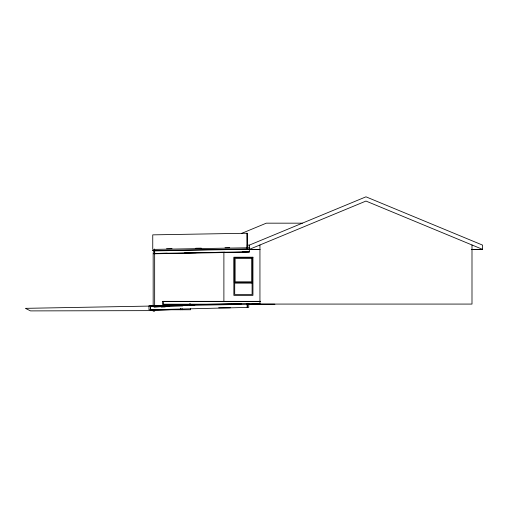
<?xml version="1.0" encoding="UTF-8"?>
<svg xmlns="http://www.w3.org/2000/svg" width="508" height="508" viewBox="0 0 508 508"><rect width="100%" height="100%" fill="white"/><g stroke="black" fill="none" stroke-linecap="round" stroke-linejoin="round"><path stroke-width="0.76" d="M154.337 253.759L154.654 248.964M241.611 233.394L266.3 223.171L302.349 223.171M246.99 245.129L249.339 245.129L365.97 196.818L482.6 245.129L482.6 249.58L471.519 249.58M249.339 249.371L365.97 201.06L482.6 249.371M171.063 309.626L153.911 310.623L30.537 310.896L25.4 308.343L259.944 304.076L259.944 244.977M160.928 306.578L153.911 306.94L182.753 305.943M164.046 306.419L169.501 306.14M151.263 306.07L158.401 305.892M171.38 305.511L179.102 305.321M189.909 305.06L194.824 305.003M213.83 304.54L241.541 303.86M232.048 304.432L234.423 304.375M151.848 305.74L158.128 305.606M160.484 305.562L179.318 305.168M184.81 305.048L187.166 305.003M161.296 307.029L165.221 306.946M247.098 233.242L152.749 234.861L152.756 249.415L247.11 247.79L247.104 233.242L247.218 247.25M166.51 248.761L172.041 248.66M195.745 248.247L201.276 248.152M224.987 247.739L229.724 247.656M152.679 250.577L249.32 248.92L249.371 252.114L154.705 253.778L154.648 250.571M152.641 250.577L155.01 250.539M249.326 249.238L154.654 250.889L153.486 250.577L153.168 253.435L153.486 253.759M167.24 253.232L154.699 253.454L249.371 251.784L242.265 251.917M184.48 252.933L196.234 252.73M213.868 252.412L224.911 252.216M248.882 304.127L259.944 304.076L252.184 304.038M246.99 247.25L249.339 247.25M248.971 249.371L259.944 249.371M471.761 249.371L482.073 249.58M259.944 249.58L249.339 249.58L249.339 245.129M162.839 301.346L260.668 301.346M260.668 301.384L163.201 301.384L163.201 304.273L232.061 304.273M248.971 304.076L471.995 304.076L471.995 244.977M248.685 304.273L274.809 304.273M162.839 304.311L229.686 304.311M248.685 304.311L274.809 304.311M157.347 305.549L161.379 305.549M151.892 305.676L155.918 305.676M158.109 305.733L148.99 305.733L148.99 309.759L190.583 309.759L190.583 308.419M157.505 305.772L150.476 305.772L150.476 309.759M218.662 307.772L230.372 307.772M247.11 246.742L247.11 249.282M223.888 252.54L223.888 301.701M190.551 303.74L190.551 305.086M189.357 303.74L189.357 305.086M182.054 308.419L182.054 309.759M180.569 308.419L180.569 309.759M162.795 301.384L162.795 304.273M154.654 306.464L154.654 253.759L153.168 253.759L153.168 306.464M154.654 309.607L154.654 311.182L153.168 311.182L153.168 309.607M247.18 303.384L150.476 305.746L150.578 309.772L248.742 307.384L248.742 303.359L247.256 303.359L247.256 307.384L247.18 303.384M252.946 257.213L233.858 257.213L233.858 295.383L252.946 295.383L252.946 257.213M252.52 257.639L234.283 257.639L234.283 282.664L252.52 282.664L252.52 257.639M251.67 258.489L235.128 258.489L235.128 281.813L251.67 281.813L251.67 258.489M252.095 283.083L234.709 283.083L234.709 294.538L252.095 294.538L252.095 283.083"/></g></svg>
